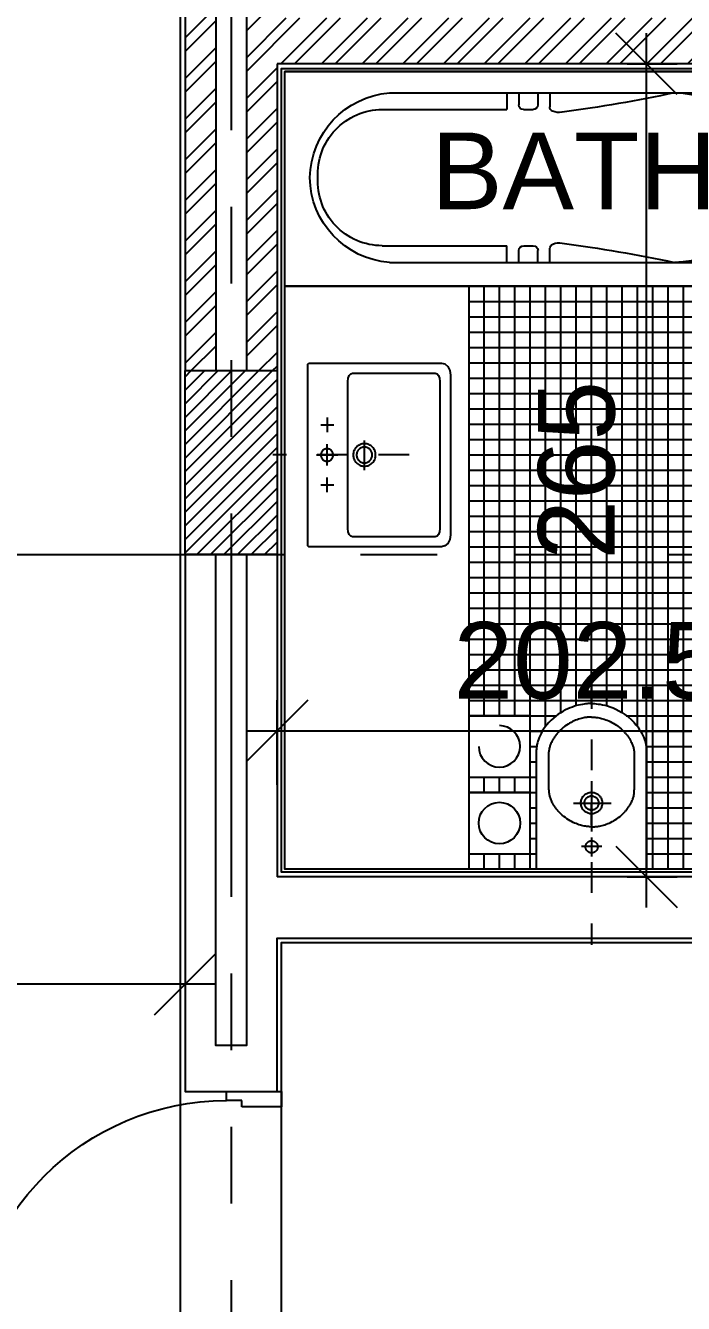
# Model space of a CAD drawing. Extents: x 186.8 to 246.9, y -2.6 to 70.8.
# Drawn here: x 198.796 to 200.941, y 10.409 to 14.575 of the extents above; entities that cross this region are included whole.
import ezdxf
from ezdxf.enums import TextEntityAlignment as Align

# ---------------------------------------------------------------- set-up
doc = ezdxf.new("R2010")
doc.units = 0
doc.header["$MEASUREMENT"] = 0
doc.header["$PDMODE"] = 35
doc.header["$PDSIZE"] = 0.3
for name, pattern in [('AXIS_100$0$A-AXIS$0$PHANTOM', [2.5, 1.25, -0.25, 0.25, -0.25, 0.25, -0.25]), ('CENTER', [2, 1.25, -0.25, 0.25, -0.25]), ('DASHDOTX2', [50.8, 25.4, -12.7, 0, -12.7])]:
    doc.linetypes.add(name, pattern=pattern)
doc.layers.get('0').update_dxf_attribs({"linetype": 'CONTINUOUS'})
doc.layers.get('DEFPOINTS').update_dxf_attribs({"linetype": 'CONTINUOUS'})
for name, color, linetype in [('A-AXIS-SANITARY', 10, 'DASHDOTX2'), ('a-dim', 3, 'CONTINUOUS'), ('A-DOORS', 1, 'CONTINUOUS'), ('A-FLOR-PFIX', 61, 'CONTINUOUS'), ('A-HATCH-CONC', 8, 'CONTINUOUS'), ('A-HATCH-WALL', 8, 'CONTINUOUS'), ('A-MECHANICAL', 255, 'CONTINUOUS'), ('A-NOMENCLATURE', 3, 'CONTINUOUS'), ('A-PLASTER', 8, 'CONTINUOUS'), ('A-PORTE', 1, 'CONTINUOUS'), ('A-PROJ-TIL-BATH', 8, 'CONTINUOUS'), ('A-SANIT', 95, 'CONTINUOUS'), ('A-SECT-TILE', 12, 'CONTINUOUS'), ('A-WALL', 4, 'CONTINUOUS'), ('AXIS_100$0$A-AXIS-100', 10, 'AXIS_100$0$A-AXIS$0$PHANTOM'), ('S-9-10TH$0$A-STR 9-10TH', 2, 'CONTINUOUS')]:
    doc.layers.add(name, color=color, linetype=linetype)
doc.styles.add('A100-STEXT', font='ARIAL.TTF', dxfattribs={"height": 0.25})
doc.dimstyles.new('A100-DIM', dxfattribs={"dimtxt": 0.25, "dimasz": 0.2, "dimexe": 0.1, "dimexo": 0.3, "dimgap": 0.1, "dimtad": 1, "dimlfac": 100, "dimrnd": 0.5, "dimdsep": 46, "dimtxsty": 'A100-STEXT', "dimblk1": 'OBLIQUE', "dimblk2": 'OBLIQUE', "dimsah": 1, "dimcen": -0.05, "dimdle": 0.1, "dimclrd": 15, "dimclre": 15, "dimclrt": 256, "dimadec": 0, "dimazin": 0, "dimtfac": 0.28, "dimtix": 1, "dimtmove": 2, "dimatfit": 3, "dimldrblk": 'OBLIQUE', "dimfxl": 0, "dimtolj": 1, "dimarcsym": 0})
pattern_1 = [(45, (195.38718, -3e-10), (-0.06629126, 0.06629126), []), (45, (195.43137, -3e-10), (-0.06629126, 0.06629126), [])]

# ---------------------------------------------------------------- blocks, each defined once
blk = doc.blocks.new('P90E18D')
at = {"layer": 'A-PORTE'}
for p, q in [((0, 0), (0.05, 0)), ((0, -0.18), (0, 0)), ((0.05, 0), (0.05, -0.13)), ((0.9, 0), (0.85, 0)), ((0.85, 0), (0.85, -0.13)), ((0.9, -0.18), (0.9, 0)), ((0.05, -0.13), (0.03, -0.13)), ((0.03, -0.13), (0.03, -0.18)), ((0.85, -0.13), (0.87, -0.13)), ((0.87, -0.13), (0.87, -0.18)), ((0.03, -0.18), (0, -0.18)), ((0.06, -0.18), (0.02, -0.18)), ((0.03, -0.18), (0.03, -1.02)), ((0.06, -1.02), (0.06, -0.18)), ((0.87, -0.18), (0.9, -0.18))]:
    blk.add_line(p, q, dxfattribs=at)
blk.add_arc((0.03, -0.18), 0.84, 270, 360, dxfattribs=at)
blk = doc.blocks.new('bathtub')
at = {"layer": 'A-SANIT'}
for p, q in [((-0.7, 0), (-0.7, 1.7)), ((0, 0), (0, 1.7)), ((-0.5761, 1.3825), (-0.5761, 0.9759)), ((-0.1322, 1.3819), (-0.1322, 0.9753)), ((-0.6305, 1.3586), (-0.6305, 0.3667)), ((-0.0778, 1.3586), (-0.0778, 0.3667)), ((-0.6305, 0.9759), (-0.5761, 0.9759)), ((-0.0778, 0.9753), (-0.1322, 0.9753)), ((-0.6305, 0.937), (-0.5916, 0.937)), ((-0.5761, 0.9214), (-0.5761, 0.8903)), ((-0.1322, 0.9208), (-0.1322, 0.8897)), ((-0.0778, 0.9364), (-0.1167, 0.9364)), ((-0.6305, 0.8747), (-0.5916, 0.8747)), ((-0.6305, 0.8359), (-0.5851, 0.8359)), ((-0.0778, 0.8353), (-0.1232, 0.8353)), ((-0.0778, 0.8742), (-0.1167, 0.8742))]:
    blk.add_line(p, q, dxfattribs=at)
blk.add_lwpolyline([(0, 1.7), (-0.7, 1.7), (-0.7, 0), (0, 0)], close=True, dxfattribs=at)
for centre, radius, start, end in [((-0.3498, 1.3363), 0.2816, 90.8902, 175.4646), ((-0.3661, 1.3819), 0.21, 86.743, 180), ((-0.3573, 1.3377), 0.2803, 4.283, 89.3622), ((-0.3422, 1.3819), 0.21, 0, 93.257), ((-0.5916, 0.9214), 0.0156, 0, 90), ((-0.1167, 0.9208), 0.0156, 90, 180), ((-0.5916, 0.8903), 0.0156, 270, 0), ((-0.1167, 0.8897), 0.0156, 180, 270), ((-0.5851, 0.8203), 0.0156, 23.3684, 90), ((-0.1232, 0.8197), 0.0156, 90, 156.6316), ((-5.5617, 1.4689), 5.0395, 348.0986, 352.3207), ((-0.6191, 0.8056), 0.0526, 349.51, 23.3684), ((-0.0892, 0.805), 0.0526, 156.6316, 190.49), ((4.8534, 1.4689), 5.0395, 187.6793, 191.9014), ((-0.3542, 0.4296), 0.2764, 180, 0), ((-0.3245, 0.3937), 0.3073, 185.0523, 264.4541), ((-0.3838, 0.3937), 0.3073, 275.5459, 354.9477)]:
    blk.add_arc(centre, radius, start, end, dxfattribs=at)
blk = doc.blocks.new('A$C0C6E5AB7')
for p, q in [((-374.3, 0), (0, 0)), ((0, -360), (0, 0)), ((-374.3, -40.2), (-258.8, -40.2)), ((-215.2, -121.6), (-215.2, -244.3)), ((-73.5, -213.5), (-73.5, -147.4)), ((-286.6, -180), (-215.2, -180)), ((-143.9, -180), (-215.2, -180)), ((-102.6, -180), (-40.8, -180)), ((-374.3, -319.8), (-258.8, -319.8)), ((-374.3, -360), (0, -360))]:
    blk.add_line(p, q)
for points in [[(-477.5, -41.1), (-470.4, -34.7), (-463.3, -29), (-456.2, -24), (-449.3, -19.5), (-442.4, -15.7), (-435.7, -12.4), (-429.2, -9.5), (-422.9, -7.2), (-416.8, -5.2), (-411, -3.7), (-405.5, -2.4), (-400.4, -1.5), (-395.6, -0.8), (-391.1, -0.4), (-387.1, -0.1), (-383.5, 0), (-380.5, 0.1), (-377.9, 0.1), (-375.8, 0), (-374.3, 0)], [(-539.3, -173.5), (-539.2, -169.9), (-538.9, -165.7), (-538.4, -161), (-537.8, -155.9), (-536.9, -150.4), (-535.8, -144.5), (-534.4, -138.2), (-532.7, -131.7), (-530.7, -124.9), (-528.3, -117.8), (-525.5, -110.5), (-522.3, -103.1), (-518.6, -95.5), (-514.4, -87.7), (-509.7, -80), (-504.5, -72.1), (-498.7, -64.3), (-492.3, -56.5), (-485.2, -48.7), (-477.5, -41.1)], [(-416, -51), (-412.9, -49.5), (-409.8, -48.1), (-406.9, -46.9), (-404, -45.8), (-401.2, -44.9), (-398.5, -44), (-395.9, -43.3), (-393.4, -42.7), (-391, -42.1), (-388.7, -41.7), (-386.6, -41.3), (-384.6, -41), (-382.7, -40.8), (-381, -40.6), (-379.5, -40.4), (-378.1, -40.3), (-376.9, -40.3), (-375.9, -40.2), (-375, -40.2), (-374.3, -40.2)], [(-494.5, -165.5), (-494.1, -162.2), (-493.6, -158.6), (-492.9, -154.8), (-492, -150.9), (-491, -146.7), (-489.9, -142.4), (-488.5, -137.9), (-486.9, -133.3), (-485.1, -128.5), (-483.1, -123.7), (-480.9, -118.8), (-478.3, -113.8), (-475.5, -108.8), (-472.5, -103.7), (-469.1, -98.6), (-465.4, -93.4), (-461.4, -88.3), (-457, -83.2), (-452.3, -78.2), (-447.2, -73.2)], [(-447.2, -73.2), (-445.6, -71.7), (-444, -70.2), (-442.4, -68.8), (-440.8, -67.5), (-439.2, -66.1), (-437.6, -64.9), (-436, -63.6), (-434.5, -62.4), (-432.9, -61.3), (-431.3, -60.1), (-429.7, -59.1), (-428.2, -58), (-426.6, -57), (-425.1, -56.1), (-423.5, -55.1), (-422, -54.2), (-420.5, -53.4), (-419, -52.5), (-417.5, -51.8), (-416, -51)], [(-217.1, -52.5), (-220.2, -51), (-223.3, -49.7), (-226.2, -48.5), (-229.1, -47.4), (-231.9, -46.4), (-234.6, -45.6), (-237.3, -44.8), (-239.7, -44.2), (-242.1, -43.7), (-244.4, -43.2), (-246.5, -42.8), (-248.5, -42.5), (-250.4, -42.3), (-252.1, -42.1), (-253.6, -42), (-255, -41.9), (-256.2, -41.8), (-257.3, -41.8), (-258.1, -41.8), (-258.8, -41.8)], [(-185.9, -74.7), (-187.5, -73.2), (-189.1, -71.8), (-190.7, -70.3), (-192.3, -69), (-193.9, -67.7), (-195.5, -66.4), (-197.1, -65.1), (-198.7, -64), (-200.2, -62.8), (-201.8, -61.7), (-203.4, -60.6), (-204.9, -59.6), (-206.5, -58.6), (-208, -57.6), (-209.6, -56.7), (-211.1, -55.8), (-212.6, -54.9), (-214.1, -54.1), (-215.6, -53.3), (-217.1, -52.5)], [(-138.6, -167.1), (-139, -163.7), (-139.6, -160.2), (-140.2, -156.4), (-141.1, -152.4), (-142.1, -148.2), (-143.2, -143.9), (-144.6, -139.4), (-146.2, -134.8), (-148, -130.1), (-150, -125.3), (-152.3, -120.3), (-154.8, -115.3), (-157.6, -110.3), (-160.6, -105.2), (-164, -100.1), (-167.7, -95), (-171.7, -89.9), (-176.1, -84.8), (-180.8, -79.7), (-185.9, -74.7)], [(-495.2, -180), (-495.2, -179.8), (-495.3, -179.5), (-495.3, -179.1), (-495.3, -178.7), (-495.3, -178.3), (-495.3, -177.8), (-495.3, -177.2), (-495.3, -176.6), (-495.3, -175.9), (-495.2, -175.2), (-495.2, -174.4), (-495.2, -173.6), (-495.1, -172.8), (-495.1, -171.9), (-495, -170.9), (-494.9, -169.9), (-494.9, -168.9), (-494.8, -167.8), (-494.7, -166.7), (-494.5, -165.5)], [(-215.2, -145.7), (-218.1, -145.8), (-220.9, -146.1), (-223.7, -146.7), (-226.4, -147.5), (-228.9, -148.4), (-231.4, -149.6), (-233.8, -150.9), (-236, -152.5), (-238.1, -154.1), (-240.1, -156), (-242, -158), (-243.6, -160.1), (-245.2, -162.3), (-246.5, -164.7), (-247.7, -167.2), (-248.6, -169.7), (-249.4, -172.4), (-250, -175.2), (-250.3, -178), (-250.4, -180.9)], [(-215.2, -157.6), (-217.1, -157.7), (-219, -157.9), (-220.8, -158.3), (-222.6, -158.8), (-224.3, -159.4), (-225.9, -160.2), (-227.5, -161.1), (-229, -162.1), (-230.4, -163.2), (-231.7, -164.4), (-232.9, -165.7), (-234, -167.1), (-235, -168.6), (-235.9, -170.2), (-236.7, -171.8), (-237.3, -173.5), (-237.8, -175.3), (-238.2, -177.1), (-238.4, -179), (-238.5, -180.9)], [(-180, -180.9), (-180.1, -178), (-180.5, -175.2), (-181, -172.4), (-181.8, -169.7), (-182.8, -167.2), (-183.9, -164.7), (-185.3, -162.3), (-186.8, -160.1), (-188.5, -158), (-190.3, -156), (-192.3, -154.1), (-194.4, -152.5), (-196.7, -150.9), (-199, -149.6), (-201.5, -148.4), (-204.1, -147.5), (-206.8, -146.7), (-209.5, -146.1), (-212.3, -145.8), (-215.2, -145.7)], [(-191.9, -180.9), (-192, -179), (-192.3, -177.1), (-192.6, -175.3), (-193.1, -173.5), (-193.8, -171.8), (-194.5, -170.2), (-195.4, -168.6), (-196.4, -167.1), (-197.5, -165.7), (-198.8, -164.4), (-200.1, -163.2), (-201.5, -162.1), (-203, -161.1), (-204.5, -160.2), (-206.2, -159.4), (-207.9, -158.8), (-209.6, -158.3), (-211.4, -157.9), (-213.3, -157.7), (-215.2, -157.6)], [(-72.6, -160.9), (-74.2, -160.9), (-75.8, -161.1), (-77.3, -161.4), (-78.8, -161.9), (-80.3, -162.4), (-81.7, -163.1), (-83, -163.8), (-84.3, -164.7), (-85.5, -165.6), (-86.6, -166.7), (-87.6, -167.8), (-88.6, -169), (-89.4, -170.2), (-90.2, -171.6), (-90.8, -173), (-91.4, -174.4), (-91.8, -175.9), (-92.1, -177.5), (-92.3, -179.1), (-92.4, -180.7)], [(-52.7, -180.7), (-52.8, -179.1), (-53, -177.5), (-53.3, -175.9), (-53.8, -174.4), (-54.3, -173), (-55, -171.6), (-55.7, -170.2), (-56.6, -169), (-57.5, -167.8), (-58.6, -166.7), (-59.7, -165.6), (-60.9, -164.7), (-62.1, -163.8), (-63.5, -163.1), (-64.9, -162.4), (-66.3, -161.9), (-67.8, -161.4), (-69.4, -161.1), (-70.9, -160.9), (-72.6, -160.9)], [(-539.3, -183.1), (-539.3, -183), (-539.3, -183), (-539.3, -182.8), (-539.3, -182.7), (-539.3, -182.4), (-539.3, -182.2), (-539.3, -181.8), (-539.3, -181.5), (-539.4, -181), (-539.4, -180.6), (-539.4, -180.1), (-539.4, -179.5), (-539.4, -178.9), (-539.4, -178.3), (-539.4, -177.6), (-539.4, -176.9), (-539.4, -176.1), (-539.4, -175.3), (-539.4, -174.4), (-539.3, -173.5)], [(-539.3, -176.9), (-539.3, -177.5), (-539.4, -179.2), (-539.4, -181.9), (-539.4, -185.5), (-539.2, -190.1), (-538.8, -195.5), (-538.1, -201.6), (-537.1, -208.4), (-535.7, -215.8), (-533.9, -223.8), (-531.6, -232.3), (-528.6, -241.2), (-525.1, -250.4), (-520.9, -259.9), (-515.9, -269.6), (-510.1, -279.5), (-503.4, -289.4), (-495.8, -299.3), (-487.2, -309.2), (-477.5, -318.9)], [(-495.2, -180), (-495.2, -180.2), (-495.3, -180.5), (-495.3, -180.9), (-495.3, -181.3), (-495.3, -181.7), (-495.3, -182.3), (-495.3, -182.8), (-495.3, -183.4), (-495.3, -184.1), (-495.2, -184.8), (-495.2, -185.6), (-495.2, -186.4), (-495.1, -187.2), (-495.1, -188.1), (-495, -189.1), (-494.9, -190.1), (-494.9, -191.1), (-494.8, -192.2), (-494.7, -193.3), (-494.5, -194.5)], [(-494.5, -194.5), (-494.1, -197.8), (-493.6, -201.4), (-492.9, -205.2), (-492, -209.1), (-491, -213.3), (-489.9, -217.6), (-488.5, -222.1), (-486.9, -226.7), (-485.1, -231.5), (-483.1, -236.3), (-480.9, -241.2), (-478.3, -246.2), (-475.5, -251.2), (-472.5, -256.3), (-469.1, -261.4), (-465.4, -266.6), (-461.4, -271.7), (-457, -276.8), (-452.3, -281.8), (-447.2, -286.8)], [(-250.4, -180), (-250.3, -182.9), (-250, -185.7), (-249.4, -188.5), (-248.6, -191.1), (-247.7, -193.7), (-246.5, -196.2), (-245.2, -198.6), (-243.6, -200.8), (-242, -202.9), (-240.1, -204.9), (-238.1, -206.7), (-236, -208.4), (-233.8, -209.9), (-231.4, -211.3), (-228.9, -212.5), (-226.4, -213.4), (-223.7, -214.2), (-220.9, -214.8), (-218.1, -215.1), (-215.2, -215.2)], [(-238.5, -180), (-238.4, -181.9), (-238.2, -183.8), (-237.8, -185.6), (-237.3, -187.4), (-236.7, -189.1), (-235.9, -190.7), (-235, -192.3), (-234, -193.7), (-232.9, -195.1), (-231.7, -196.5), (-230.4, -197.7), (-229, -198.8), (-227.5, -199.8), (-225.9, -200.7), (-224.3, -201.4), (-222.6, -202.1), (-220.8, -202.6), (-219, -203), (-217.1, -203.2), (-215.2, -203.3)], [(-215.2, -203.3), (-213.3, -203.2), (-211.4, -203), (-209.6, -202.6), (-207.9, -202.1), (-206.2, -201.4), (-204.5, -200.7), (-203, -199.8), (-201.5, -198.8), (-200.1, -197.7), (-198.8, -196.5), (-197.5, -195.1), (-196.4, -193.7), (-195.4, -192.3), (-194.5, -190.7), (-193.8, -189.1), (-193.1, -187.4), (-192.6, -185.6), (-192.3, -183.8), (-192, -181.9), (-191.9, -180)], [(-215.2, -215.2), (-212.3, -215.1), (-209.5, -214.8), (-206.8, -214.2), (-204.1, -213.4), (-201.5, -212.5), (-199, -211.3), (-196.7, -209.9), (-194.4, -208.4), (-192.3, -206.7), (-190.3, -204.9), (-188.5, -202.9), (-186.8, -200.8), (-185.3, -198.6), (-183.9, -196.2), (-182.8, -193.7), (-181.8, -191.1), (-181, -188.5), (-180.5, -185.7), (-180.1, -182.9), (-180, -180)], [(-138.6, -196), (-139, -199.3), (-139.6, -202.9), (-140.2, -206.7), (-141.1, -210.7), (-142.1, -214.8), (-143.2, -219.2), (-144.6, -223.6), (-146.2, -228.3), (-148, -233), (-150, -237.8), (-152.3, -242.7), (-154.8, -247.7), (-157.6, -252.8), (-160.6, -257.9), (-164, -263), (-167.7, -268.1), (-171.7, -273.2), (-176.1, -278.3), (-180.8, -283.4), (-185.9, -288.4)], [(-137.9, -181.5), (-137.9, -181.3), (-137.8, -181), (-137.8, -180.7), (-137.8, -180.3), (-137.8, -179.8), (-137.8, -179.3), (-137.8, -178.7), (-137.8, -178.1), (-137.8, -177.4), (-137.9, -176.7), (-137.9, -176), (-137.9, -175.1), (-138, -174.3), (-138, -173.4), (-138.1, -172.4), (-138.2, -171.4), (-138.2, -170.4), (-138.3, -169.3), (-138.5, -168.2), (-138.6, -167.1)], [(-137.9, -181.5), (-137.9, -181.8), (-137.8, -182.1), (-137.8, -182.4), (-137.8, -182.8), (-137.8, -183.3), (-137.8, -183.8), (-137.8, -184.3), (-137.8, -185), (-137.8, -185.6), (-137.9, -186.3), (-137.9, -187.1), (-137.9, -187.9), (-138, -188.8), (-138, -189.7), (-138.1, -190.6), (-138.2, -191.6), (-138.2, -192.7), (-138.3, -193.7), (-138.5, -194.8), (-138.6, -196)], [(-92.4, -180.7), (-92.3, -182.3), (-92.1, -183.9), (-91.8, -185.5), (-91.4, -187), (-90.8, -188.4), (-90.2, -189.8), (-89.4, -191.1), (-88.6, -192.4), (-87.6, -193.6), (-86.6, -194.7), (-85.5, -195.7), (-84.3, -196.7), (-83, -197.5), (-81.7, -198.3), (-80.3, -199), (-78.8, -199.5), (-77.3, -199.9), (-75.8, -200.3), (-74.2, -200.4), (-72.6, -200.5)], [(-72.6, -200.5), (-70.9, -200.4), (-69.4, -200.3), (-67.8, -199.9), (-66.3, -199.5), (-64.9, -199), (-63.5, -198.3), (-62.1, -197.5), (-60.9, -196.7), (-59.7, -195.7), (-58.6, -194.7), (-57.5, -193.6), (-56.6, -192.4), (-55.7, -191.1), (-55, -189.8), (-54.3, -188.4), (-53.8, -187), (-53.3, -185.5), (-53, -183.9), (-52.8, -182.3), (-52.7, -180.7)], [(-447.2, -286.8), (-445.6, -288.3), (-444, -289.8), (-442.4, -291.2), (-440.8, -292.5), (-439.2, -293.9), (-437.6, -295.1), (-436, -296.4), (-434.5, -297.6), (-432.9, -298.7), (-431.3, -299.9), (-429.7, -300.9), (-428.2, -302), (-426.6, -303), (-425.1, -303.9), (-423.5, -304.9), (-422, -305.8), (-420.5, -306.6), (-419, -307.5), (-417.5, -308.2), (-416, -309)], [(-185.9, -288.4), (-187.5, -289.9), (-189.1, -291.3), (-190.7, -292.7), (-192.3, -294.1), (-193.9, -295.4), (-195.5, -296.7), (-197.1, -297.9), (-198.7, -299.1), (-200.2, -300.3), (-201.8, -301.4), (-203.4, -302.5), (-204.9, -303.5), (-206.5, -304.5), (-208, -305.5), (-209.6, -306.4), (-211.1, -307.3), (-212.6, -308.2), (-214.1, -309), (-215.6, -309.8), (-217.1, -310.5)], [(-477.5, -318.9), (-470.4, -325.3), (-463.3, -331), (-456.2, -336), (-449.3, -340.5), (-442.4, -344.3), (-435.7, -347.6), (-429.2, -350.5), (-422.9, -352.8), (-416.8, -354.8), (-411, -356.3), (-405.5, -357.6), (-400.4, -358.5), (-395.6, -359.2), (-391.1, -359.6), (-387.1, -359.9), (-383.5, -360), (-380.5, -360.1), (-377.9, -360.1), (-375.8, -360), (-374.3, -360)], [(-416, -309), (-412.9, -310.5), (-409.8, -311.9), (-406.9, -313.1), (-404, -314.2), (-401.2, -315.1), (-398.5, -316), (-395.9, -316.7), (-393.4, -317.3), (-391, -317.9), (-388.7, -318.3), (-386.6, -318.7), (-384.6, -319), (-382.7, -319.2), (-381, -319.4), (-379.5, -319.6), (-378.1, -319.7), (-376.9, -319.7), (-375.9, -319.8), (-375, -319.8), (-374.3, -319.8)], [(-217.1, -310.5), (-220.2, -312), (-223.3, -313.3), (-226.2, -314.5), (-229.1, -315.5), (-231.9, -316.4), (-234.6, -317.2), (-237.3, -317.8), (-239.7, -318.3), (-242.1, -318.7), (-244.4, -319.1), (-246.5, -319.4), (-248.5, -319.5), (-250.4, -319.7), (-252.1, -319.8), (-253.6, -319.8), (-255, -319.8), (-256.2, -319.8), (-257.3, -319.8), (-258.1, -319.8), (-258.8, -319.8)]]:
    blk.add_lwpolyline(points)
at = {"layer": 'A-AXIS-SANITARY', "linetype": 'CENTER', "ltscale": 0.1}
blk.add_line((-622.8, -180), (246.6, -180), dxfattribs=at)
blk = doc.blocks.new('A$C3B044ACB')
blk.add_lwpolyline([(-0.1, -0.1), (0.1, -0.1), (0.1, 0.1), (-0.1, 0.1)], close=True)
blk.add_circle((0, 0), 0.0676)
blk = doc.blocks.new('A$C767F1EFC')
blk.add_lwpolyline([(-0.2, -0.2), (0, -0.2), (0, 0), (-0.2, 0)], close=True)
blk.add_arc((-0.1, -0.1), 0.0676, 180, 90)
blk = doc.blocks.new('A$C110900A5')
at = {"layer": 'A-AXIS-SANITARY', "linetype": 'CENTER', "ltscale": 0.1}
blk.add_line((294.5, -331.2), (294.5, 114.1), dxfattribs=at)
blk.add_lwpolyline([(244.7, -184.8), (342.1, -184.8)], dxfattribs=at)
at = {"layer": 'A-FLOR-PFIX'}
for points in [[(594.2, -3.5), (594.2, -4.8), (594.2, -8.4), (594.2, -22.1), (594.2, -43.4), (594.2, -71.1), (594.2, -103.8), (594.2, -140.3), (594.2, -219.7), (594.2, -299), (594.2, -335.6), (594.2, -368.3), (594.2, -395.9), (594.2, -417.3), (594.2, -431), (594.2, -434.6), (594.2, -435.8), (591.1, -447.3), (582.6, -456.6), (570, -462.9), (554.5, -465.2), (553, -465.2), (548.6, -465.2), (541.6, -465.2), (532.1, -465.2), (506.5, -465.2), (473.2, -465.2), (433.9, -465.2), (390, -465.2), (294.5, -465.2), (199, -465.2), (155.1, -465.2), (115.8, -465.2), (82.5, -465.2), (56.9, -465.2), (47.4, -465.2), (40.4, -465.2), (36, -465.2), (34.5, -465.2), (19.1, -462.9), (6.4, -456.6), (-2.1, -447.3), (-5.2, -435.8), (-5.2, -434.6), (-5.2, -431), (-5.2, -417.3), (-5.2, -395.9), (-5.2, -368.3), (-5.2, -335.6), (-5.2, -299), (-5.2, -219.7), (-5.2, -140.3), (-5.2, -103.8), (-5.2, -71.1), (-5.2, -43.4), (-5.2, -22.1), (-5.2, -8.4), (-5.2, -4.8), (-5.2, -3.5), (-1.7, 0), (0, 0), (5, 0), (12.9, 0), (23.8, 0), (37.2, 0), (53, 0), (90.9, 0), (135.7, 0), (185.7, 0), (294.5, 0), (403.3, 0), (453.3, 0), (498.2, 0), (536, 0), (551.8, 0), (565.3, 0), (576.1, 0), (584.1, 0), (589, 0), (590.7, 0), (594.2, -3.5)], [(294.5, -28.9), (294.5, -97.7)], [(172.9, -63), (221.3, -63)], [(196.6, -43.2), (196.6, -85)], [(260.6, -63), (329.4, -63)], [(314.7, -63), (314.6, -61), (314.3, -59), (313.8, -57), (313.1, -55.2), (312.3, -53.4), (311.3, -51.7), (310.1, -50.2), (308.8, -48.7), (307.4, -47.4), (305.8, -46.3), (304.1, -45.2), (302.4, -44.4), (300.5, -43.7), (298.6, -43.2), (296.6, -42.9), (294.5, -42.8), (292.4, -42.9), (290.4, -43.2), (288.5, -43.7), (286.6, -44.4), (284.9, -45.2), (283.2, -46.3), (281.6, -47.4), (280.2, -48.7), (278.9, -50.2), (277.7, -51.7), (276.7, -53.4), (275.9, -55.2), (275.2, -57), (274.7, -59), (274.4, -61), (274.3, -63), (274.4, -65.1), (274.7, -67.1), (275.2, -69), (275.9, -70.9), (276.7, -72.7), (277.7, -74.3), (278.9, -75.9), (280.2, -77.3), (281.6, -78.6), (283.2, -79.8), (284.9, -80.8), (286.6, -81.7), (288.5, -82.4), (290.4, -82.9), (292.4, -83.2), (294.5, -83.3), (296.6, -83.2), (298.6, -82.9), (300.5, -82.4), (302.4, -81.7), (304.1, -80.8), (305.8, -79.8), (307.4, -78.6), (308.8, -77.3), (310.1, -75.9), (311.3, -74.3), (312.3, -72.7), (313.1, -70.9), (313.8, -69), (314.3, -67.1), (314.6, -65.1), (314.7, -63), (314.7, -63)], [(417.2, -63), (368.8, -63)], [(392.5, -43.2), (392.5, -85)], [(561.1, -415.8), (559, -421.8), (553.3, -426.7), (544.9, -430), (534.5, -431.2), (533.1, -431.2), (529.1, -431.2), (522.6, -431.2), (513.9, -431.2), (503, -431.2), (490.2, -431.2), (459.5, -431.2), (423.2, -431.2), (382.6, -431.2), (294.5, -431.2), (206.4, -431.2), (165.9, -431.2), (129.5, -431.2), (98.8, -431.2), (86, -431.2), (75.2, -431.2), (66.4, -431.2), (59.9, -431.2), (55.9, -431.2), (54.5, -431.2), (44.2, -430), (35.7, -426.7), (30, -421.8), (27.9, -415.8), (27.9, -412.8), (27.9, -404.2), (27.9, -390.9), (27.9, -373.7), (27.9, -353.3), (27.9, -330.6), (27.9, -281.1), (27.9, -231.7), (27.9, -209), (27.9, -188.6), (27.9, -171.3), (27.9, -158.1), (27.9, -149.5), (27.9, -146.5), (30, -140.5), (35.7, -135.6), (44.2, -132.3), (54.5, -131.1), (55.9, -131.1), (59.9, -131.1), (66.4, -131.1), (75.2, -131.1), (86, -131.1), (98.8, -131.1), (129.5, -131.1), (165.9, -131.1), (206.4, -131.1), (294.5, -131.1), (382.6, -131.1), (423.2, -131.1), (459.5, -131.1), (490.2, -131.1), (503, -131.1), (513.9, -131.1), (522.6, -131.1), (529.1, -131.1), (533.1, -131.1), (534.5, -131.1), (544.9, -132.3), (553.3, -135.6), (559, -140.5), (561.1, -146.5), (561.1, -149.5), (561.1, -158.1), (561.1, -171.3), (561.1, -188.6), (561.1, -209), (561.1, -231.7), (561.1, -281.1), (561.1, -330.6), (561.1, -353.3), (561.1, -373.7), (561.1, -390.9), (561.1, -404.2), (561.1, -412.8), (561.1, -415.8), (561.1, -415.8)], [(331.2, -184.8), (331, -181), (330.4, -177.4), (329.5, -173.9), (328.3, -170.5), (326.8, -167.3), (324.9, -164.3), (322.8, -161.5), (320.4, -158.9), (317.8, -156.5), (315, -154.4), (312, -152.5), (308.8, -151), (305.4, -149.8), (301.9, -148.9), (298.3, -148.3), (294.5, -148.1), (290.8, -148.3), (287.1, -148.9), (283.6, -149.8), (280.2, -151), (277, -152.5), (274, -154.4), (271.2, -156.5), (268.6, -158.9), (266.2, -161.5), (264.1, -164.3), (262.3, -167.3), (260.7, -170.5), (259.5, -173.9), (258.6, -177.4), (258, -181), (257.8, -184.8), (258, -188.5), (258.6, -192.2), (259.5, -195.7), (260.7, -199.1), (262.3, -202.3), (264.1, -205.3), (266.2, -208.1), (268.6, -210.7), (271.2, -213.1), (274, -215.2), (277, -217), (280.2, -218.6), (283.6, -219.8), (287.1, -220.7), (290.8, -221.3), (294.5, -221.5), (298.3, -221.3), (301.9, -220.7), (305.4, -219.8), (308.8, -218.6), (312, -217), (315, -215.2), (317.8, -213.1), (320.4, -210.7), (322.8, -208.1), (324.9, -205.3), (326.8, -202.3), (328.3, -199.1), (329.5, -195.7), (330.4, -192.2), (331, -188.5), (331.2, -184.8), (331.2, -184.8)], [(320.1, -184.8), (320, -182.2), (319.6, -179.6), (318.9, -177.2), (318.1, -174.8), (317, -172.6), (315.7, -170.5), (314.2, -168.5), (312.6, -166.7), (310.8, -165.1), (308.8, -163.6), (306.7, -162.3), (304.5, -161.2), (302.1, -160.4), (299.7, -159.7), (297.1, -159.3), (294.5, -159.2), (291.9, -159.3), (289.4, -159.7), (286.9, -160.4), (284.5, -161.2), (282.3, -162.3), (280.2, -163.6), (278.2, -165.1), (276.4, -166.7), (274.8, -168.5), (273.3, -170.5), (272, -172.6), (270.9, -174.8), (270.1, -177.2), (269.4, -179.6), (269, -182.2), (268.9, -184.8), (269, -187.4), (269.4, -190), (270.1, -192.4), (270.9, -194.8), (272, -197), (273.3, -199.1), (274.8, -201.1), (276.4, -202.9), (278.2, -204.5), (280.2, -206), (282.3, -207.3), (284.5, -208.4), (286.9, -209.2), (289.4, -209.9), (291.9, -210.2), (294.5, -210.4), (297.1, -210.2), (299.7, -209.9), (302.1, -209.2), (304.5, -208.4), (306.7, -207.3), (308.8, -206), (310.8, -204.5), (312.6, -202.9), (314.2, -201.1), (315.7, -199.1), (317, -197), (318.1, -194.8), (318.9, -192.4), (319.6, -190), (320, -187.4), (320.1, -184.8), (320.1, -184.8)]]:
    blk.add_lwpolyline(points, dxfattribs=at)
blk = doc.blocks.new('A$C71255917')
at = {"layer": 'A-PROJ-TIL-BATH'}
for p, q in [((-1.4, 0), (0, 0)), ((-1.35, -1.4), (-1.35, 0)), ((-1.3, -1.4), (-1.3, 0)), ((-1.3, -1.4), (-1.3, 0)), ((-1.25, -1.4), (-1.25, 0)), ((-1.2, -1.9), (-1.2, 0)), ((-1.15, -1.4355), (-1.15, 0)), ((-1.1, -1.3903), (-1.1, 0)), ((-1.1, -1.3903), (-1.1, 0)), ((-1.05, -1.3678), (-1.05, 0)), ((-1, -1.3606), (-1, 0)), ((-0.95, -1.3678), (-0.95, 0)), ((-0.9, -1.3903), (-0.9, 0)), ((-0.9, -1.3903), (-0.9, 0)), ((-0.85, -1.4355), (-0.85, 0)), ((-0.8, -1.9), (-0.8, 0)), ((-0.75, -1.9), (-0.75, 0)), ((-0.7, -1.9), (-0.7, 0)), ((-0.7, -1.9), (-0.7, 0)), ((-0.65, -1.9), (-0.65, 0)), ((-0.6, -1.9), (-0.6, 0)), ((-0.55, -1.4254), (-0.55, 0)), ((-0.5, -1.3777), (-0.5, 0)), ((-0.5, -1.3777), (-0.5, 0)), ((-0.45, -1.3585), (-0.45, 0)), ((-0.4, -1.353), (-0.4, 0)), ((-0.35, -1.3582), (-0.35, 0)), ((-0.3, -1.376), (-0.3, 0)), ((-0.3, -1.376), (-0.3, 0)), ((-0.25, -1.4246), (-0.25, 0)), ((-0.2, -1.9), (-0.2, 0)), ((-0.15, -1.9), (-0.15, 0)), ((-0.1, -1.9), (-0.1, 0)), ((-0.1, -1.9), (-0.1, 0)), ((-0.05, -1.9), (-0.05, 0)), ((-1.4, -0.05), (0, -0.05)), ((-1.4, -0.1), (0, -0.1)), ((-1.4, -0.15), (-0.0225, -0.15)), ((-1.4, -0.2), (0, -0.2)), ((-1.4, -0.25), (0, -0.25)), ((-1.4, -0.3), (0, -0.3)), ((-1.4, -0.35), (0, -0.35)), ((-1.4, -0.4), (0, -0.4)), ((-1.4, -0.45), (0, -0.45)), ((-1.4, -0.5), (0, -0.5)), ((-1.4, -0.55), (0, -0.55)), ((-1.4, -0.6), (0, -0.6)), ((-1.4, -0.65), (0, -0.65)), ((-1.4, -0.7), (0, -0.7)), ((-1.4, -0.75), (0, -0.75)), ((-1.4, -0.8), (0, -0.8)), ((-1.4, -0.85), (0, -0.85)), ((-1.4, -0.9), (0, -0.9)), ((-1.4, -0.95), (-0.0225, -0.95)), ((-1.4, -1), (0, -1)), ((-1.4, -1.05), (0, -1.05)), ((-1.4, -1.1), (0, -1.1)), ((-1.4, -1.15), (0, -1.15)), ((-1.4, -1.2), (0, -1.2)), ((-1.4, -1.25), (0, -1.25)), ((-1.4, -1.3), (0, -1.3)), ((-1.4, -1.35), (0, -1.35)), ((-1.4, -1.4), (-1.1139, -1.4)), ((-0.8862, -1.4), (-0.5296, -1.4)), ((-0.2689, -1.4), (0, -1.4)), ((-1.2, -1.45), (-1.16, -1.45)), ((-0.84, -1.45), (-0.563, -1.45)), ((-0.2371, -1.45), (0, -1.45)), ((-1.2, -1.5), (-1.1785, -1.5)), ((-0.8215, -1.5), (-0.5782, -1.5)), ((-0.2236, -1.5), (0, -1.5)), ((-1.2, -1.55), (-1.18, -1.55)), ((-0.82, -1.55), (-0.5814, -1.55)), ((-0.2214, -1.55), (0, -1.55)), ((-1.4, -1.6), (-1.18, -1.6)), ((-1.35, -1.65), (-1.35, -1.6)), ((-1.3, -1.65), (-1.3, -1.6)), ((-1.3, -1.65), (-1.3, -1.6)), ((-1.25, -1.65), (-1.25, -1.6)), ((-0.82, -1.6), (-0.5814, -1.6)), ((-0.2214, -1.6), (0, -1.6)), ((-1.4, -1.65), (-1.18, -1.65)), ((-0.82, -1.65), (-0.5814, -1.65)), ((-0.2214, -1.65), (0, -1.65)), ((-1.2, -1.7), (-1.18, -1.7)), ((-0.82, -1.7), (-0.5814, -1.7)), ((-0.2214, -1.7), (0, -1.7)), ((-1.2, -1.75), (-1.18, -1.75)), ((-0.82, -1.75), (-0.5814, -1.75)), ((-0.2214, -1.75), (0, -1.75)), ((-1.2, -1.8), (-1.18, -1.8)), ((-0.82, -1.8), (-0.5814, -1.8)), ((-0.2214, -1.8), (0, -1.8)), ((-1.4, -1.85), (-1.18, -1.85)), ((-1.35, -1.9), (-1.35, -1.85)), ((-1.3, -1.9), (-1.3, -1.85)), ((-1.3, -1.9), (-1.3, -1.85)), ((-1.25, -1.9), (-1.25, -1.85)), ((-0.82, -1.85), (-0.5814, -1.85)), ((-0.2214, -1.85), (0, -1.85))]:
    blk.add_line(p, q, dxfattribs=at)
blk = doc.blocks.new('_OBLIQUE')
at = {"color": 0, "linetype": 'ByBlock'}
blk.add_line((-0.5, -0.5), (0.5, 0.5), dxfattribs=at)
blk = doc.blocks.new('*D78')
at = {"layer": 'a-dim', "color": 15, "lineweight": -2}
for p, q in [((195.8805, 11.6194), (195.8805, 11.5497)), ((199.3155, 11.6194), (199.3155, 11.5497)), ((199.4155, 11.4497), (195.7805, 11.4497))]:
    blk.add_line(p, q, dxfattribs=at)
at = {"layer": 'DEFPOINTS', "color": 0}
for p in [(195.8805, 11.4497), (195.8805, 11.3194), (199.3155, 11.3194)]:
    blk.add_point(p, dxfattribs=at)
at = {"layer": 'a-dim', "color": 15, "lineweight": -2, "xscale": 0.2, "yscale": 0.2, "zscale": 0.2}
for p, rotation in [((195.8805, 11.4497), 180.0000000084281), ((199.3155, 11.4497), 8.428138187355216e-09)]:
    blk.add_blockref('_OBLIQUE', p, dxfattribs=dict(at, rotation=rotation))
at = {"layer": 'a-dim', "insert": (197.598, 11.6774), "char_height": 0.25, "attachment_point": 5, "rotation": 0, "style": 'A100-STEXT'}
blk.add_mtext('\\A1;343.5', dxfattribs=at)
blk = doc.blocks.new('*D87')
at = {"layer": 'a-dim', "color": 15, "lineweight": -2}
for p, q in [((199.6155, 12.1), (199.6155, 12.376)), ((201.6405, 12.1), (201.6405, 12.376)), ((199.5155, 12.276), (201.7405, 12.276))]:
    blk.add_line(p, q, dxfattribs=at)
at = {"layer": 'DEFPOINTS', "color": 0}
for p in [(201.6405, 12.276), (199.6155, 11.8), (201.6405, 11.8)]:
    blk.add_point(p, dxfattribs=at)
at = {"layer": 'a-dim', "color": 15, "lineweight": -2, "xscale": 0.2, "yscale": 0.2, "zscale": 0.2, "rotation": 180}
blk.add_blockref('_OBLIQUE', (199.6155, 12.276), dxfattribs=at)
at = {"layer": 'a-dim', "color": 15, "lineweight": -2, "xscale": 0.2, "yscale": 0.2, "zscale": 0.2}
blk.add_blockref('_OBLIQUE', (201.6405, 12.276), dxfattribs=at)
at = {"layer": 'a-dim', "insert": (200.628, 12.5036), "char_height": 0.25, "attachment_point": 5, "style": 'A100-STEXT'}
blk.add_mtext('\\A1;202.5', dxfattribs=at)
blk = doc.blocks.new('*D88')
at = {"layer": 'a-dim', "color": 15, "lineweight": -2}
for p, q in [((200.8206, 11.7), (200.8206, 14.55)), ((200.757, 14.45), (200.9206, 14.45)), ((200.757, 11.8), (200.9206, 11.8))]:
    blk.add_line(p, q, dxfattribs=at)
at = {"layer": 'DEFPOINTS', "color": 0}
for p in [(200.457, 14.45), (200.8206, 14.45), (200.457, 11.8)]:
    blk.add_point(p, dxfattribs=at)
at = {"layer": 'a-dim', "color": 15, "lineweight": -2, "xscale": 0.2, "yscale": 0.2, "zscale": 0.2}
for p, rotation in [((200.8206, 14.45), 90), ((200.8206, 11.8), 270)]:
    blk.add_blockref('_OBLIQUE', p, dxfattribs=dict(at, rotation=rotation))
at = {"layer": 'a-dim', "insert": (200.593, 13.125), "char_height": 0.25, "attachment_point": 5, "rotation": 90, "style": 'A100-STEXT'}
blk.add_mtext('\\A1;265', dxfattribs=at)

msp = doc.modelspace()

# ---------------------------------------------------------------- hatches: boundary and pattern name
at = {"layer": 'A-HATCH-CONC'}
h = msp.add_hatch(dxfattribs=at)
h.set_pattern_fill('ANSI31', color=256, scale=0.25, style=0)
h.set_pattern_definition([(45, (195.387175, -3e-10), (-0.02209709, 0.02209709), [])])
h.paths.add_polyline_path([(199.61554, 13.45), (199.31554, 13.45), (199.31554, 12.85), (199.61554, 12.85)])
at = {"layer": 'A-HATCH-WALL'}
h = msp.add_hatch(dxfattribs=at)
h.set_pattern_fill('ANSI32', color=256, scale=0.25, style=0)
h.set_pattern_definition(pattern_1)
h.paths.add_polyline_path([(199.41554, 17.25), (199.31554, 17.25), (199.31554, 13.45), (199.41554, 13.45)])
h = msp.add_hatch(dxfattribs=at)
h.set_pattern_fill('ANSI32', color=256, scale=0.25, style=0)
h.set_pattern_definition(pattern_1)
h.paths.add_polyline_path([(201.81554, 15.2), (201.66554, 15.2), (201.66554, 14.6), (199.61554, 14.6), (199.61554, 17.25), (199.51554, 17.25), (199.51554, 13.45), (199.61554, 13.45), (199.61554, 14.45), (201.66554, 14.45), (201.66554, 13.575), (201.81554, 13.575)])
h = msp.add_hatch(dxfattribs=at)
h.set_pattern_fill('ANSI32', color=256, scale=0.25, style=0)
h.set_pattern_definition(pattern_1)
h.paths.add_polyline_path([(199.61554, 12.85), (199.61554, 13.45), (199.31554, 13.45), (199.31554, 12.85)])

# ---------------------------------------------------------------- linework, layer by layer
at = {"layer": 'A-FLOR-PFIX'}
msp.add_lwpolyline([(199.64054, 13.725), (200.24054, 13.725), (200.24054, 11.825), (199.64054, 11.825)], close=True, dxfattribs=at)
at = {"layer": 'A-PLASTER'}
for points in [[(198.79554, 6.815), (199.45054, 6.815), (199.45054, 9.735), (198.85054, 9.735), (198.85054, 9.915), (199.30054, 9.915), (199.30054, 11.085), (199.30054, 11.085), (199.30054, 18.4), (199.24554, 18.4), (199.24554, 18.415)], [(199.68554, 6.8), (199.68554, 6.815), (199.63054, 6.815), (199.63054, 11.585), (202.11554, 11.585)]]:
    msp.add_lwpolyline(points, dxfattribs=at)
at = {"layer": 'A-SECT-TILE'}
for points in [[(201.65054, 12.775), (201.65054, 11.815), (199.63054, 11.815), (199.63054, 14.435), (201.65054, 14.435), (201.65054, 13.575)], [(201.64054, 12.775), (201.64054, 11.825), (199.64054, 11.825), (199.64054, 14.425), (201.64054, 14.425), (201.64054, 13.575)]]:
    msp.add_lwpolyline(points, dxfattribs=at)
at = {"layer": 'A-WALL'}
for p, q in [((199.31554, 17.25), (199.31554, 13.45)), ((199.41554, 17.25), (199.41554, 13.45)), ((199.51554, 17.25), (199.51554, 13.45)), ((199.61554, 14.45), (199.61554, 13.45)), ((201.66554, 14.45), (199.61554, 14.45)), ((199.61554, 12.85), (199.61554, 11.8))]:
    msp.add_line(p, q, dxfattribs=at)
for points in [[(199.31554, 12.85), (199.31554, 11.1), (199.61554, 11.1), (199.61554, 11.6), (202.11554, 11.6), (202.11554, 11.8), (201.81554, 11.8), (201.81554, 12.775), (201.66554, 12.775), (201.66554, 11.8), (199.61554, 11.8)], [(199.51554, 12.85), (199.51554, 11.25), (199.41554, 11.25), (199.41554, 12.85)]]:
    msp.add_lwpolyline(points, dxfattribs=at)
at = {"layer": 'AXIS_100$0$A-AXIS-100'}
for p, q in [((199.46554, 32.98435), (199.46554, -1.8346)), ((193.38718, 12.85), (240.59652, 12.85))]:
    msp.add_line(p, q, dxfattribs=at)
at = {"layer": 'S-9-10TH$0$A-STR 9-10TH'}
msp.add_lwpolyline([(199.31554, 13.45), (199.61554, 13.45), (199.61554, 12.85), (199.31554, 12.85)], close=True, dxfattribs=at)

# ---------------------------------------------------------------- block references
at = {"layer": 'A-DOORS', "xscale": -1, "rotation": 270}
msp.add_blockref('P90E18D', (199.63054, 10.2), dxfattribs=at)
at = {"layer": 'A-FLOR-PFIX', "xscale": -1, "rotation": 90}
msp.add_blockref('bathtub', (201.34054, 13.725), dxfattribs=at)
at = {"layer": 'A-FLOR-PFIX', "xscale": -0.0009999999999763531, "yscale": 0.0009999999999763531, "zscale": 0.001, "rotation": 90.00000000325691}
msp.add_blockref('A$C0C6E5AB7', (200.46054, 11.825), dxfattribs=at)
at = {"layer": 'A-MECHANICAL'}
for name, p in [('A$C767F1EFC', (200.44054, 12.325)), ('A$C3B044ACB', (200.34054, 11.975))]:
    msp.add_blockref(name, p, dxfattribs=at)
at = {"layer": 'A-PROJ-TIL-BATH'}
msp.add_blockref('A$C71255917', (201.64054, 13.725), dxfattribs=at)
at = {"layer": 'A-SANIT', "ltscale": 0.5, "xscale": 0.0009999999999763531, "yscale": 0.0009999999999763531, "zscale": 0.001, "rotation": 89.99999999511466}
msp.add_blockref('A$C110900A5', (199.71554, 12.8805), dxfattribs=at)

# ---------------------------------------------------------------- texts
at = {"layer": 'A-NOMENCLATURE', "style": 'A100-STEXT'}
msp.add_text('BATH', height=0.25, dxfattribs=at).set_placement((200.58357, 14.10132), align=Align.MIDDLE)

# ---------------------------------------------------------------- dimensions: what is measured, and where the dimension line sits
at = {"layer": 'a-dim'}
for p1, p2, distance, picture, middle in [((200.45697, 11.8), (200.45697, 14.45), -0.36367, '*D88', (200.59299, 13.125)), ((199.61554, 11.8), (201.64054, 11.8), 0.47596, '*D87', (200.62804, 12.5036)), ((199.31554, 11.31937), (195.88054, 11.31937), -0.13029, '*D78', (197.59804, 11.67738))]:
    dim = msp.add_aligned_dim(p1=p1, p2=p2, distance=distance, dimstyle='A100-DIM', dxfattribs=at)
    dim.commit()
    dim.dimension.update_dxf_attribs({"geometry": picture, "text_midpoint": middle})

doc.saveas('drawing.dxf')
